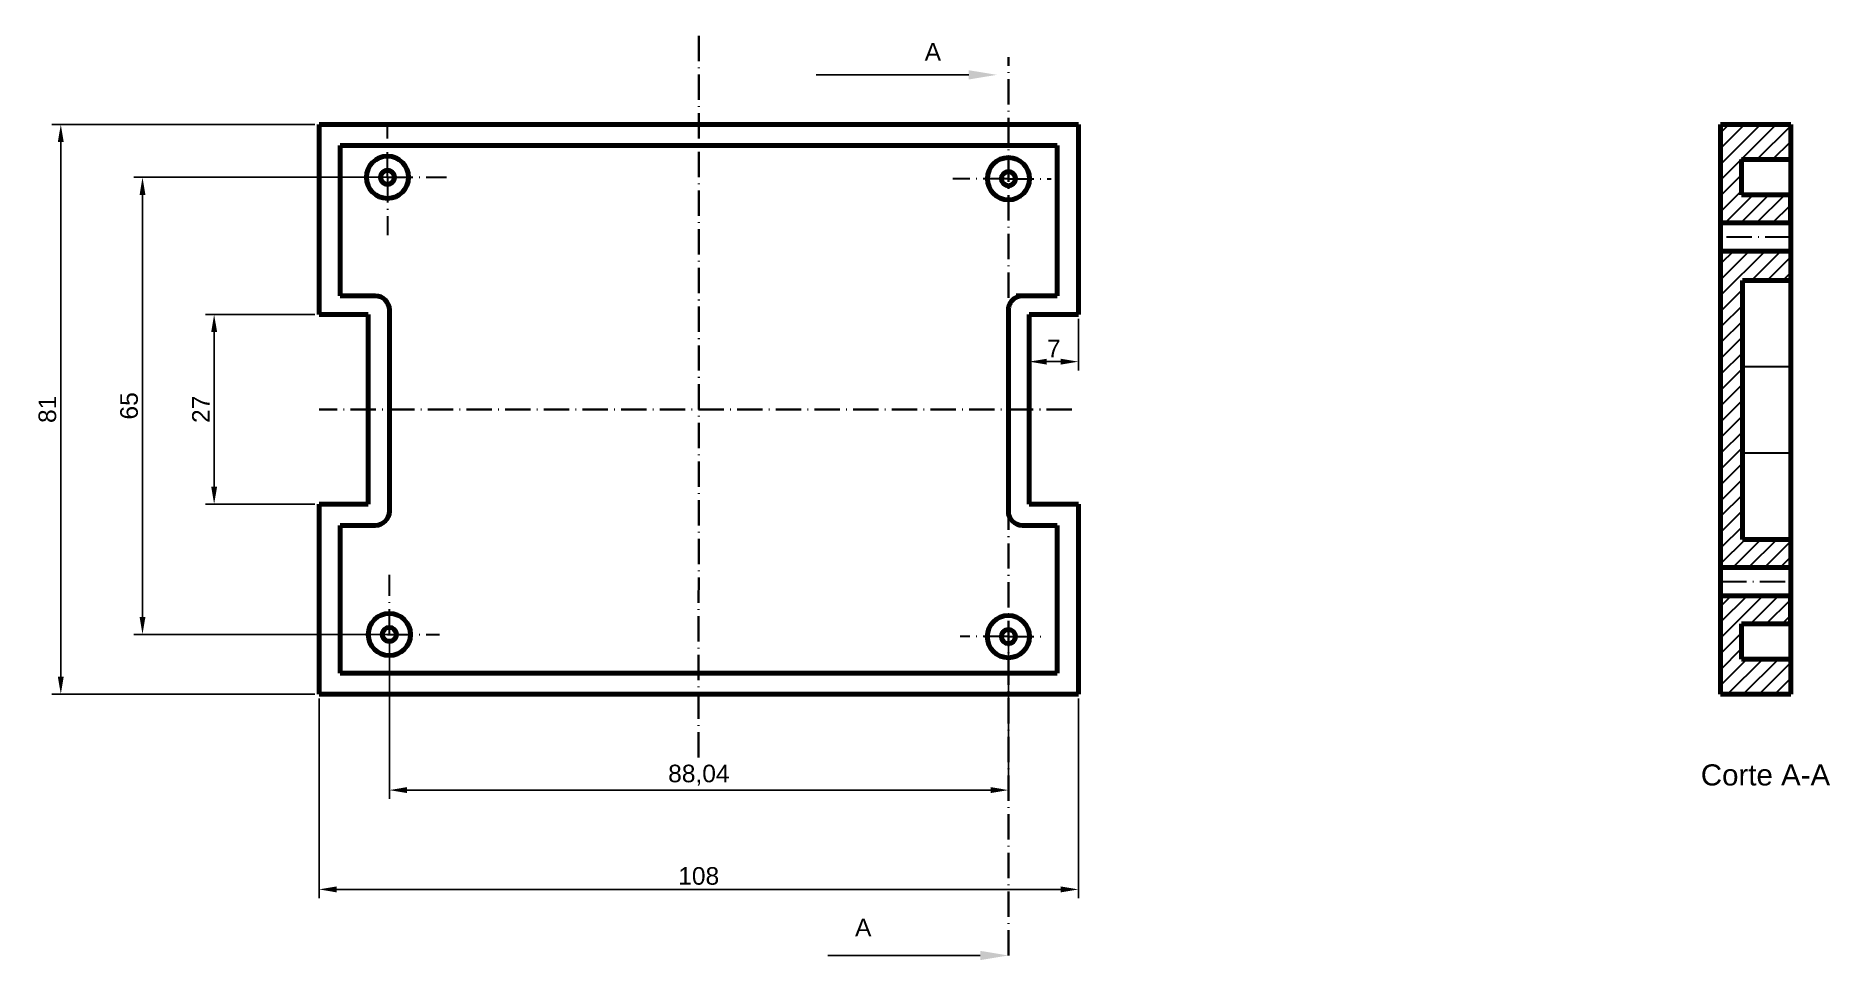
# Model space of a CAD drawing. Header units: millimetres. Extents: x 1543 to 1798, y 683 to 814.
import ezdxf
from ezdxf import colors
from ezdxf.entities.mleader import LeaderData, LeaderLine
from ezdxf.math import Vec2, Vec3

# ---------------------------------------------------------------- set-up
doc = ezdxf.new("R2010")
doc.units = ezdxf.units.MM
doc.header["$LTSCALE"] = 0.3
doc.linetypes.add('ACAD_ISO10W100', pattern=[18, 12, -3, 0, -3])
doc.layers.get('Defpoints').update_dxf_attribs({"linetype": 'ACAD_ISO10W100'})
doc.layers.add('corte', color=7, linetype='ACAD_ISO10W100', lineweight=35)
doc.layers.add('cotas', color=7, linetype='Continuous', lineweight=30)
doc.layers.add('linea gruesa', color=7, linetype='Continuous', lineweight=80, plot=False)
doc.layers.add('Sombreado', color=7, linetype='Continuous')
doc.styles.get("Standard").update_dxf_attribs({"font": 'arial.ttf'})
doc.dimstyles.new('ISO-25', dxfattribs={"dimtxt": 2.5, "dimasz": 2.5, "dimexe": 1.25, "dimexo": 0.625, "dimtad": 1, "dimtxsty": 'Standard', "dimcen": 2.5, "dimadec": 0, "dimazin": 0, "dimtfac": 1, "dimtmove": 0, "dimatfit": 3, "dimfxl": 1, "dimarcsym": 0})
pattern_1 = [(45, (1493.5325, 571.5175), (-1.122532, 1.122532), [])]

# ---------------------------------------------------------------- blocks, each defined once
blk = doc.blocks.new('*D27')
at = {"layer": 'cotas', "color": 0, "linetype": 'ByBlock', "lineweight": -2}
for p, q in [((1582.95, 801.44), (1545.59, 801.44)), ((1546.84, 798.94), (1546.84, 722.94)), ((1582.95, 720.44), (1545.59, 720.44))]:
    blk.add_line(p, q, dxfattribs=at)
at = {"layer": 'cotas', "color": 0, "linetype": 'ByBlock', "lineweight": 30}
for points in [[(1546.42, 798.94), (1547.26, 798.94), (1546.84, 801.44)], [(1546.42, 722.94), (1547.26, 722.94), (1546.84, 720.44)]]:
    blk.add_solid(points, dxfattribs=at)
at = {"layer": 'Defpoints', "color": 0, "linetype": 'ByBlock', "lineweight": 30}
for p in [(1583.57, 801.44), (1546.84, 720.44), (1583.57, 720.44)]:
    blk.add_point(p, dxfattribs=at)
at = {"layer": 'cotas', "color": 0, "linetype": 'ByBlock', "lineweight": 30, "insert": (1544.94, 760.94), "char_height": 2.5, "attachment_point": 5, "rotation": 90}
blk.add_mtext('81', dxfattribs=at)
blk = doc.blocks.new('*D28')
at = {"layer": 'cotas', "color": 0, "linetype": 'ByBlock', "lineweight": -2}
for p, q in [((1583.57, 719.81), (1583.57, 691.43)), ((1691.57, 719.81), (1691.57, 691.43)), ((1689.07, 692.68), (1586.07, 692.68))]:
    blk.add_line(p, q, dxfattribs=at)
at = {"layer": 'cotas', "color": 0, "linetype": 'ByBlock', "lineweight": 30}
for points in [[(1586.07, 693.1), (1586.07, 692.26), (1583.57, 692.68)], [(1689.07, 693.1), (1689.07, 692.26), (1691.57, 692.68)]]:
    blk.add_solid(points, dxfattribs=at)
at = {"layer": 'Defpoints', "color": 0, "linetype": 'ByBlock', "lineweight": 30}
for p in [(1583.57, 720.44), (1691.57, 720.44), (1583.57, 692.68)]:
    blk.add_point(p, dxfattribs=at)
at = {"layer": 'cotas', "color": 0, "linetype": 'ByBlock', "lineweight": 30, "insert": (1637.57, 694.58), "char_height": 2.5, "attachment_point": 5}
blk.add_mtext('108', dxfattribs=at)
blk = doc.blocks.new('*D29')
at = {"layer": 'cotas', "color": 0, "linetype": 'ByBlock', "lineweight": -2}
for p, q in [((1684.57, 773.81), (1684.57, 766.47)), ((1691.57, 773.81), (1691.57, 766.47)), ((1689.07, 767.72), (1687.07, 767.72))]:
    blk.add_line(p, q, dxfattribs=at)
at = {"layer": 'cotas', "color": 0, "linetype": 'ByBlock', "lineweight": 30}
for points in [[(1687.07, 768.13), (1687.07, 767.3), (1684.57, 767.72)], [(1689.07, 768.13), (1689.07, 767.3), (1691.57, 767.72)]]:
    blk.add_solid(points, dxfattribs=at)
at = {"layer": 'Defpoints', "color": 0, "linetype": 'ByBlock', "lineweight": 30}
for p in [(1684.57, 774.44), (1691.57, 774.44), (1684.57, 767.72)]:
    blk.add_point(p, dxfattribs=at)
at = {"layer": 'cotas', "color": 0, "linetype": 'ByBlock', "lineweight": 30, "insert": (1688.07, 769.59), "char_height": 2.5, "attachment_point": 5}
blk.add_mtext('7', dxfattribs=at)
blk = doc.blocks.new('*D25')
at = {"layer": 'cotas', "color": 0, "linetype": 'ByBlock', "lineweight": -2}
for p, q in [((1593.3, 793.93), (1557.21, 793.93)), ((1558.46, 791.43), (1558.46, 731.43)), ((1593.3, 728.93), (1557.21, 728.93))]:
    blk.add_line(p, q, dxfattribs=at)
at = {"layer": 'cotas', "color": 0, "linetype": 'ByBlock', "lineweight": 30}
for points in [[(1558.05, 791.43), (1558.88, 791.43), (1558.46, 793.93)], [(1558.05, 731.43), (1558.88, 731.43), (1558.46, 728.93)]]:
    blk.add_solid(points, dxfattribs=at)
at = {"layer": 'Defpoints', "color": 0, "linetype": 'ByBlock', "lineweight": 30}
for p in [(1593.93, 793.93), (1558.46, 728.93), (1593.93, 728.93)]:
    blk.add_point(p, dxfattribs=at)
at = {"layer": 'cotas', "color": 0, "linetype": 'ByBlock', "lineweight": 30, "insert": (1556.56, 761.43), "char_height": 2.5, "attachment_point": 5, "rotation": 90}
blk.add_mtext('65', dxfattribs=at)
blk = doc.blocks.new('*D26')
at = {"layer": 'cotas', "color": 0, "linetype": 'ByBlock', "lineweight": -2}
for p, q in [((1593.57, 728.3), (1593.57, 705.55)), ((1681.61, 728), (1681.61, 705.55)), ((1596.07, 706.8), (1679.11, 706.8))]:
    blk.add_line(p, q, dxfattribs=at)
at = {"layer": 'cotas', "color": 0, "linetype": 'ByBlock', "lineweight": 30}
for points in [[(1596.07, 707.22), (1596.07, 706.38), (1593.57, 706.8)], [(1679.11, 707.22), (1679.11, 706.38), (1681.61, 706.8)]]:
    blk.add_solid(points, dxfattribs=at)
at = {"layer": 'Defpoints', "color": 0, "linetype": 'ByBlock', "lineweight": 30}
for p in [(1593.57, 728.93), (1681.61, 728.63), (1681.61, 706.8)]:
    blk.add_point(p, dxfattribs=at)
at = {"layer": 'cotas', "color": 0, "linetype": 'ByBlock', "lineweight": 30, "insert": (1637.59, 708.93), "char_height": 2.5, "attachment_point": 5}
blk.add_mtext('88,04', dxfattribs=at)
blk = doc.blocks.new('*D30')
at = {"layer": 'cotas', "color": 0, "lineweight": -2}
for p, q in [((1582.95, 774.44), (1567.4, 774.44)), ((1568.65, 749.94), (1568.65, 771.94)), ((1582.95, 747.44), (1567.4, 747.44))]:
    blk.add_line(p, q, dxfattribs=at)
at = {"layer": 'cotas', "color": 0, "lineweight": 30}
for points in [[(1568.24, 771.94), (1569.07, 771.94), (1568.65, 774.44)], [(1568.24, 749.94), (1569.07, 749.94), (1568.65, 747.44)]]:
    blk.add_solid(points, dxfattribs=at)
at = {"layer": 'Defpoints', "color": 0, "lineweight": 30}
for p in [(1568.65, 774.44), (1583.57, 774.44), (1583.57, 747.44)]:
    blk.add_point(p, dxfattribs=at)
at = {"layer": 'cotas', "color": 0, "lineweight": 30, "insert": (1566.77, 760.94), "char_height": 2.5, "attachment_point": 5, "rotation": 90}
blk.add_mtext('27', dxfattribs=at)

msp = doc.modelspace()

# ---------------------------------------------------------------- hatches: boundary and pattern name
at = {"linetype": 'ByBlock', "lineweight": 30}
h = msp.add_hatch(dxfattribs=at)
h.set_pattern_fill('ANSI31', color=256, scale=0.5, style=0)
h.paths.add_polyline_path([(1792.828, 783.439), (1783.051, 783.439), (1783.004, 738.439), (1792.885, 738.439), (1792.885, 742.439), (1786, 742.439), (1786, 779.25), (1792.885, 779.25)])
at = {"layer": 'Sombreado', "lineweight": 30}
h = msp.add_hatch(dxfattribs=at)
h.set_pattern_fill('ANSI31', color=256, scale=0.5, style=0)
h.set_pattern_definition(pattern_1)
h.paths.add_polyline_path([(1782.885, 801.439), (1782.885, 787.439), (1792.828, 787.439), (1792.828, 791.439), (1785.885, 791.439), (1785.885, 796.439), (1792.885, 796.439), (1792.885, 801.439)])
h = msp.add_hatch(dxfattribs=at)
h.set_pattern_fill('ANSI31', color=256, scale=0.5, style=0)
h.set_pattern_definition(pattern_1)
h.paths.add_polyline_path([(1792.834, 734.439), (1782.885, 734.439), (1782.885, 720.439), (1792.885, 720.439), (1792.885, 725.439), (1785.885, 725.439), (1785.885, 730.439), (1792.834, 730.439)])

# ---------------------------------------------------------------- linework, layer by layer
at = {"linetype": 'ACAD_ISO10W100', "lineweight": 30}
for p, q in [((1593.304, 793.928), (1593.304, 801.439)), ((1593.304, 793.928), (1593.304, 785.722)), ((1593.304, 793.928), (1601.705, 793.928)), ((1681.621, 793.735), (1673.726, 793.735)), ((1681.61, 793.735), (1687.696, 793.735)), ((1593.571, 728.928), (1593.571, 737.428)), ((1593.304, 728.928), (1600.679, 728.928)), ((1681.61, 728.627), (1674.77, 728.627)), ((1681.61, 728.627), (1686.833, 728.627))]:
    msp.add_line(p, q, dxfattribs=at)
at = {"lineweight": 30}
for p, q in [((1792.885, 766.979), (1786.097, 766.979)), ((1792.885, 754.709), (1786.097, 754.709)), ((1792.885, 742.439), (1786, 742.439))]:
    msp.add_line(p, q, dxfattribs=at)
at = {"layer": 'corte', "linetype": 'ACAD_ISO10W100', "lineweight": 35}
msp.add_line((1681.61, 683.285), (1681.61, 811.035), dxfattribs=at)
at = {"layer": 'corte', "linetype": 'ACAD_ISO10W100', "lineweight": 30}
for p, q in [((1792.828, 785.439), (1782.885, 785.439)), ((1783.004, 736.439), (1792.885, 736.439))]:
    msp.add_line(p, q, dxfattribs=at)
at = {"layer": 'linea gruesa', "linetype": 'ACAD_ISO10W100', "lineweight": 35}
for p, q in [((1637.571, 814.038), (1637.56, 711.014)), ((1690.657, 760.939), (1583.571, 760.939))]:
    msp.add_line(p, q, dxfattribs=at)
at = {"layer": 'linea gruesa', "linetype": 'ByBlock', "lineweight": 80}
for p, q in [((1583.571, 801.439), (1691.571, 801.439)), ((1583.571, 801.439), (1583.571, 774.439)), ((1691.571, 801.439), (1691.571, 774.439)), ((1586.571, 796.439), (1586.571, 798.439)), ((1588.571, 798.439), (1586.571, 798.439)), ((1586.571, 796.439), (1586.571, 779.439)), ((1588.571, 798.439), (1686.571, 798.439)), ((1686.571, 798.439), (1688.572, 798.439)), ((1688.571, 796.438), (1688.56, 779.073)), ((1688.571, 796.438), (1688.572, 798.439)), ((1586.571, 777.074), (1586.571, 779.439)), ((1688.559, 777.074), (1688.56, 779.073)), ((1588.571, 777.074), (1586.571, 777.074)), ((1591.571, 777.074), (1588.571, 777.074)), ((1682.721, 777.074), (1686.56, 777.074)), ((1686.56, 777.074), (1688.559, 777.074)), ((1590.571, 774.439), (1583.571, 774.439)), ((1590.571, 747.439), (1590.571, 774.439)), ((1593.571, 747.439), (1593.571, 775.074)), ((1681.61, 747.439), (1681.616, 774.919)), ((1684.571, 747.439), (1684.571, 774.439)), ((1684.571, 774.439), (1691.571, 774.439)), ((1583.571, 720.439), (1583.571, 747.439)), ((1583.571, 747.439), (1590.571, 747.439)), ((1593.571, 746.439), (1593.571, 747.439)), ((1681.61, 746.439), (1681.61, 747.439)), ((1691.571, 747.439), (1684.571, 747.439)), ((1691.571, 720.439), (1691.571, 747.439)), ((1586.571, 742.439), (1586.571, 744.439)), ((1586.571, 744.439), (1588.571, 744.439)), ((1588.571, 744.439), (1591.571, 744.439)), ((1686.61, 744.439), (1683.61, 744.439)), ((1686.61, 744.439), (1688.571, 744.439)), ((1688.571, 744.439), (1688.571, 742.439)), ((1586.571, 725.439), (1586.571, 742.439)), ((1688.571, 725.439), (1688.571, 742.439)), ((1586.571, 723.439), (1586.571, 725.439)), ((1688.571, 723.439), (1688.571, 725.439)), ((1588.571, 723.439), (1586.571, 723.439)), ((1588.571, 723.439), (1686.571, 723.439)), ((1588.571, 723.439), (1588.571, 723.439)), ((1686.571, 723.439), (1688.571, 723.439)), ((1691.571, 720.439), (1583.571, 720.439))]:
    msp.add_line(p, q, dxfattribs=at)
at = {"layer": 'linea gruesa', "lineweight": 80}
for p, q in [((1782.885, 801.439), (1782.885, 720.439)), ((1792.885, 801.439), (1782.885, 801.439)), ((1792.885, 720.439), (1792.885, 801.439)), ((1792.885, 801.439), (1792.885, 799.439)), ((1792.885, 801.439), (1792.885, 796.439)), ((1792.885, 796.439), (1785.885, 796.439)), ((1785.885, 796.439), (1785.885, 791.439)), ((1785.885, 791.439), (1792.828, 791.439)), ((1792.828, 791.439), (1792.828, 787.439)), ((1792.828, 787.439), (1782.885, 787.439)), ((1792.828, 783.439), (1783.051, 783.439)), ((1792.885, 779.25), (1786, 779.25)), ((1786, 742.439), (1786, 779.25)), ((1792.885, 742.439), (1786, 742.439)), ((1783.004, 738.439), (1792.885, 738.439)), ((1792.834, 734.439), (1783.004, 734.439)), ((1792.834, 730.439), (1792.834, 734.439)), ((1785.885, 730.439), (1792.834, 730.439)), ((1785.885, 725.439), (1785.885, 730.439)), ((1792.885, 725.439), (1785.885, 725.439)), ((1785.885, 725.439), (1790.885, 725.439)), ((1792.885, 720.439), (1792.885, 725.439)), ((1792.885, 720.439), (1792.885, 725.439)), ((1782.885, 720.439), (1792.885, 720.439)), ((1792.885, 720.439), (1792.885, 720.439))]:
    msp.add_line(p, q, dxfattribs=at)
at = {"layer": 'linea gruesa', "lineweight": 30}
for p, q in [((1783.051, 783.439), (1783.004, 738.439)), ((1792.828, 783.439), (1783.051, 783.439)), ((1792.885, 779.25), (1792.828, 783.439)), ((1792.885, 742.439), (1792.885, 754.709)), ((1792.885, 738.439), (1792.885, 742.439)), ((1783.004, 738.439), (1792.885, 738.439))]:
    msp.add_line(p, q, dxfattribs=at)
at = {"layer": 'linea gruesa', "linetype": 'ByBlock', "lineweight": 80}
for centre, radius in [((1593.304, 793.928), 3), ((1681.621, 793.735), 3), ((1593.304, 793.928), 1), ((1681.621, 793.735), 1), ((1593.571, 728.928), 3), ((1593.571, 728.928), 1), ((1681.61, 728.627), 3), ((1681.61, 728.627), 1)]:
    msp.add_circle(centre, radius, dxfattribs=at)
for centre, start, end in [((1591.571, 775.074), 0, 90), ((1683.61, 775.074), 90, 184.44307), ((1591.571, 746.439), 270, 0), ((1591.571, 746.439), 270, 0), ((1591.571, 746.439), 270, 0), ((1683.61, 746.439), 180, 270)]:
    msp.add_arc(centre, 2, start, end, dxfattribs=at)

# ---------------------------------------------------------------- texts
at = {"linetype": 'ACAD_ISO10W100', "lineweight": 35, "char_height": 2.5, "attachment_point": 1}
for insert in [(1669.707, 813.018), (1659.801, 688.512)]:
    msp.add_mtext_dynamic_manual_height_columns('A', width=9.63935, gutter_width=12.5, heights=[0], dxfattribs=dict(at, insert=insert))
at = {"lineweight": 30, "insert": (1780.095, 710.46), "char_height": 3, "attachment_point": 1}
msp.add_mtext_dynamic_manual_height_columns('Corte A-A', width=99.2763, gutter_width=12.5, heights=[0], dxfattribs=at)

# ---------------------------------------------------------------- dimensions: what is measured, and where the dimension line sits
at = {"layer": 'cotas', "linetype": 'ByBlock', "lineweight": 30}
for base, p1, p2, picture, middle in [((1546.84, 720.439), (1583.571, 801.439), (1583.571, 720.439), '*D27', (1544.939, 760.939)), ((1558.463, 728.928), (1593.929, 793.928), (1593.929, 728.928), '*D25', (1556.561, 761.428))]:
    dim = msp.add_linear_dim(base=base, p1=p1, p2=p2, angle=90, dimstyle='ISO-25', dxfattribs=at)
    dim.commit()
    dim.dimension.update_dxf_attribs({"geometry": picture, "text_midpoint": middle})
at = {"layer": 'cotas', "lineweight": 30}
dim = msp.add_linear_dim(base=(1568.652, 774.439), p1=(1583.571, 747.439), p2=(1583.571, 774.439), angle=90, dimstyle='ISO-25', dxfattribs=at)
dim.commit()
dim.dimension.update_dxf_attribs({"geometry": '*D30', "text_midpoint": (1566.772, 760.939)})
at = {"layer": 'cotas', "linetype": 'ByBlock', "lineweight": 30}
for base, p1, p2, picture, middle in [((1684.571, 767.715), (1691.571, 774.439), (1684.571, 774.439), '*D29', (1688.071, 769.59)), ((1681.61, 706.799), (1593.571, 728.928), (1681.61, 728.627), '*D26', (1637.59, 708.927)), ((1583.571, 692.679), (1691.571, 720.439), (1583.571, 720.439), '*D28', (1637.571, 694.581))]:
    dim = msp.add_linear_dim(base=base, p1=p1, p2=p2, dimstyle='ISO-25', dxfattribs=at)
    dim.commit()
    dim.dimension.update_dxf_attribs({"geometry": picture, "text_midpoint": middle})

# ---------------------------------------------------------------- leaders
at = {"lineweight": 30}
ml = msp.add_multileader_mtext('Standard', dxfattribs=at)
ml.set_content('', color=256)
ml.set_leader_properties()
ml.build(insert=Vec2(0, 0))
ctx = ml.context
ctx.base_point, ctx.plane_origin = Vec3(1650.28, 808.499), Vec3(1679.974, 808.499)
ctx.text_align_type = 2
notes = []
notes.append((ctx, [(0, (1, 1, 0), (1662.28, 808.499), (-1, 0), 8, [(0, [(1679.974, 808.499)], 0, [])])]))
ctx.mtext.insert, ctx.mtext.alignment, ctx.mtext.flow_direction = Vec3(1652.28, 810.499), 3, 5
ml = msp.add_multileader_mtext('Standard', dxfattribs=at)
ml.set_content('', color=256)
ml.set_leader_properties()
ml.build(insert=Vec2(0, 0))
ctx = ml.context
ctx.base_point, ctx.plane_origin = Vec3(1651.916, 683.285), Vec3(1681.61, 683.285)
ctx.text_align_type = 2
notes.append((ctx, [(0, (1, 1, 0), (1663.916, 683.285), (-1, 0), 8, [(0, [(1681.61, 683.285)], 0, [])])]))
ctx.mtext.insert, ctx.mtext.alignment, ctx.mtext.flow_direction = Vec3(1653.916, 685.285), 3, 5
for ctx, leaders in notes:
    for number, flags, end, landing, length, lines in leaders:
        leader = LeaderData()
        leader.index, (leader.has_last_leader_line, leader.has_dogleg_vector, leader.attachment_direction) = number, flags
        leader.last_leader_point, leader.dogleg_vector, leader.dogleg_length = Vec3(end), Vec3(landing), length
        for number, points, colour, breaks in lines:
            line = LeaderLine()
            line.index, line.vertices, line.color, line.breaks = number, Vec3.list(points), colors.encode_raw_color(colour), breaks
            leader.lines.append(line)
        ctx.leaders.append(leader)

doc.saveas('drawing.dxf')
